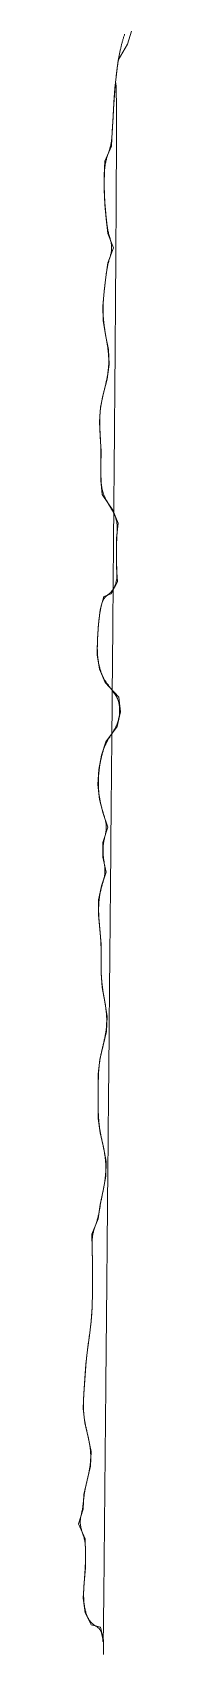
# Model space of a CAD drawing. Extents: x -2 to 147, y -16 to 271.
# Drawn here: x 31.616 to 31.698, y 211.637 to 214.099 of the extents above; entities that cross this region are included whole.
import ezdxf

# ---------------------------------------------------------------- set-up
doc = ezdxf.new("R2010")
doc.units = 0
doc.layers.add('Splines', color=1, linetype='CONTINUOUS', lineweight=15, true_color=0xff0000)
doc.layers.add('SubpixelContours', color=1, linetype='CONTINUOUS', lineweight=15, true_color=0xffffff)

msp = doc.modelspace()

# ---------------------------------------------------------------- linework, layer by layer
at = {"layer": 'Splines'}
msp.add_open_spline([(31.6545, 211.6366), (31.6545, 211.6586), (31.65, 211.6783), (31.636, 211.6819), (31.6268, 211.7001), (31.6238, 211.7222), (31.6251, 211.7456), (31.6271, 211.7683), (31.6275, 211.7905), (31.627, 211.8125), (31.6165, 211.8348), (31.6235, 211.8572), (31.6248, 211.8796), (31.6298, 211.9011), (31.6349, 211.9227), (31.6358, 211.9448), (31.6316, 211.9667), (31.6262, 211.9882), (31.6236, 212.0103), (31.6247, 212.033), (31.6265, 212.0554), (31.6279, 212.0775), (31.6301, 212.0993), (31.6333, 212.1208), (31.6361, 212.1425), (31.6376, 212.1644), (31.6379, 212.1866), (31.638, 212.2087), (31.638, 212.2307), (31.6375, 212.2527), (31.6368, 212.2746), (31.6466, 212.2978), (31.6497, 212.3196), (31.6543, 212.3409), (31.6583, 212.3627), (31.6586, 212.3851), (31.6548, 212.407), (31.6497, 212.4285), (31.6468, 212.4504), (31.6465, 212.4728), (31.6467, 212.4953), (31.6468, 212.5178), (31.6489, 212.5397), (31.654, 212.561), (31.6591, 212.5825), (31.6602, 212.6049), (31.657, 212.6272), (31.6528, 212.649), (31.651, 212.6708), (31.6512, 212.6929), (31.6511, 212.715), (31.6493, 212.7371), (31.6471, 212.7595), (31.6473, 212.782), (31.6518, 212.8035), (31.659, 212.8241), (31.6537, 212.8471), (31.6537, 212.8692), (31.6615, 212.8923), (31.6543, 212.9133), (31.6485, 212.9345), (31.6463, 212.9571), (31.6477, 212.9799), (31.6519, 213.0016), (31.6584, 213.0221), (31.6757, 213.0451), (31.6805, 213.0673), (31.6779, 213.0898), (31.6572, 213.1122), (31.6487, 213.1322), (31.645, 213.1542), (31.6454, 213.1775), (31.647, 213.2005), (31.6495, 213.2225), (31.655, 213.2427), (31.6662, 213.2467), (31.6761, 213.2648), (31.6746, 213.2873), (31.6746, 213.3093), (31.6746, 213.3313), (31.677, 213.3541), (31.6688, 213.3734), (31.6529, 213.3972), (31.6507, 213.4189), (31.6508, 213.4411), (31.651, 213.4633), (31.6498, 213.4854), (31.6486, 213.5077), (31.6499, 213.5299), (31.6545, 213.5513), (31.6602, 213.5726), (31.6634, 213.5948), (31.6621, 213.6176), (31.6579, 213.6398), (31.6544, 213.6615), (31.6538, 213.6835), (31.6555, 213.7054), (31.6583, 213.7271), (31.6611, 213.7491), (31.6701, 213.7716), (31.6615, 213.7938), (31.659, 213.8159), (31.6569, 213.8377), (31.6558, 213.8596), (31.6559, 213.8815), (31.657, 213.9033), (31.6667, 213.9263), (31.6681, 213.9483), (31.6693, 213.9702), (31.6706, 213.9922), (31.6722, 214.014), (31.6743, 214.0356), (31.6772, 214.0567)], degree=3, knots=[0, 0.008621, 0.017241, 0.025862, 0.034483, 0.043103, 0.051724, 0.060345, 0.068966, 0.077586, 0.086207, 0.094828, 0.103448, 0.112069, 0.12069, 0.12931, 0.137931, 0.146552, 0.155172, 0.163793, 0.172414, 0.181034, 0.189655, 0.198276, 0.206897, 0.215517, 0.224138, 0.232759, 0.241379, 0.25, 0.258621, 0.267241, 0.275862, 0.284483, 0.293103, 0.301724, 0.310345, 0.318966, 0.327586, 0.336207, 0.344828, 0.353448, 0.362069, 0.37069, 0.37931, 0.387931, 0.396552, 0.405172, 0.413793, 0.422414, 0.431034, 0.439655, 0.448276, 0.456897, 0.465517, 0.474138, 0.482759, 0.491379, 0.5, 0.508621, 0.517241, 0.525862, 0.534483, 0.543103, 0.551724, 0.560345, 0.568966, 0.577586, 0.586207, 0.594828, 0.603448, 0.612069, 0.62069, 0.62931, 0.637931, 0.646552, 0.655172, 0.663793, 0.672414, 0.681034, 0.689655, 0.698276, 0.706897, 0.715517, 0.724138, 0.732759, 0.741379, 0.75, 0.758621, 0.767241, 0.775862, 0.784483, 0.793103, 0.801724, 0.810345, 0.818966, 0.827586, 0.836207, 0.844828, 0.853448, 0.862069, 0.87069, 0.87931, 0.887931, 0.896552, 0.905172, 0.913793, 0.922414, 0.931034, 0.939655, 0.948276, 0.956897, 0.965517, 0.974138, 0.982759, 0.991379, 1], dxfattribs=at)
at = {"layer": 'SubpixelContours'}
for p, q in [((31.6772, 214.0567), (31.6912, 214.081)), ((31.6912, 214.081), (31.6976, 214.1009)), ((31.6743, 214.0356), (31.6772, 214.0567)), ((31.6722, 214.014), (31.6743, 214.0356)), ((31.6706, 213.9922), (31.6722, 214.014)), ((31.6693, 213.9702), (31.6706, 213.9922)), ((31.6681, 213.9483), (31.6693, 213.9702)), ((31.6667, 213.9263), (31.6681, 213.9483)), ((31.657, 213.9033), (31.6667, 213.9263)), ((31.6559, 213.8815), (31.657, 213.9033)), ((31.6558, 213.8596), (31.6559, 213.8815)), ((31.6569, 213.8377), (31.6558, 213.8596)), ((31.659, 213.8159), (31.6569, 213.8377)), ((31.6615, 213.7938), (31.659, 213.8159)), ((31.6701, 213.7716), (31.6615, 213.7938)), ((31.6611, 213.7491), (31.6701, 213.7716)), ((31.6583, 213.7271), (31.6611, 213.7491)), ((31.6555, 213.7054), (31.6583, 213.7271)), ((31.6538, 213.6835), (31.6555, 213.7054)), ((31.6544, 213.6615), (31.6538, 213.6835)), ((31.6579, 213.6398), (31.6544, 213.6615)), ((31.6621, 213.6176), (31.6579, 213.6398)), ((31.6634, 213.5948), (31.6621, 213.6176)), ((31.6602, 213.5726), (31.6634, 213.5948)), ((31.6545, 213.5513), (31.6602, 213.5726)), ((31.6499, 213.5299), (31.6545, 213.5513)), ((31.6486, 213.5077), (31.6499, 213.5299)), ((31.6498, 213.4854), (31.6486, 213.5077)), ((31.651, 213.4633), (31.6498, 213.4854)), ((31.6507, 213.4189), (31.6508, 213.4411)), ((31.6508, 213.4411), (31.651, 213.4633)), ((31.6529, 213.3972), (31.6507, 213.4189)), ((31.6688, 213.3734), (31.6529, 213.3972)), ((31.677, 213.3541), (31.6688, 213.3734)), ((31.6746, 213.3313), (31.677, 213.3541)), ((31.6746, 213.3093), (31.6746, 213.3313)), ((31.6746, 213.2873), (31.6746, 213.3093)), ((31.6761, 213.2648), (31.6746, 213.2873)), ((31.655, 213.2427), (31.6662, 213.2467)), ((31.6662, 213.2467), (31.6761, 213.2648)), ((31.647, 213.2005), (31.6495, 213.2225)), ((31.6495, 213.2225), (31.655, 213.2427)), ((31.6454, 213.1775), (31.647, 213.2005)), ((31.645, 213.1542), (31.6454, 213.1775)), ((31.6487, 213.1322), (31.645, 213.1542)), ((31.6572, 213.1122), (31.6487, 213.1322)), ((31.6779, 213.0898), (31.6572, 213.1122)), ((31.6805, 213.0673), (31.6779, 213.0898)), ((31.6757, 213.0451), (31.6805, 213.0673)), ((31.6519, 213.0016), (31.6584, 213.0221)), ((31.6584, 213.0221), (31.6757, 213.0451)), ((31.6477, 212.9799), (31.6519, 213.0016)), ((31.6463, 212.9571), (31.6477, 212.9799)), ((31.6485, 212.9345), (31.6463, 212.9571)), ((31.6543, 212.9133), (31.6485, 212.9345)), ((31.6615, 212.8923), (31.6543, 212.9133)), ((31.6537, 212.8692), (31.6615, 212.8923)), ((31.6537, 212.8471), (31.6537, 212.8692)), ((31.659, 212.8241), (31.6537, 212.8471)), ((31.6473, 212.782), (31.6518, 212.8035)), ((31.6518, 212.8035), (31.659, 212.8241)), ((31.6471, 212.7595), (31.6473, 212.782)), ((31.6493, 212.7371), (31.6471, 212.7595)), ((31.6511, 212.715), (31.6493, 212.7371)), ((31.6512, 212.6929), (31.6511, 212.715)), ((31.651, 212.6708), (31.6512, 212.6929)), ((31.6528, 212.649), (31.651, 212.6708)), ((31.657, 212.6272), (31.6528, 212.649)), ((31.6602, 212.6049), (31.657, 212.6272)), ((31.6591, 212.5825), (31.6602, 212.6049)), ((31.654, 212.561), (31.6591, 212.5825)), ((31.6489, 212.5397), (31.654, 212.561)), ((31.6468, 212.5178), (31.6489, 212.5397)), ((31.6467, 212.4953), (31.6468, 212.5178)), ((31.6465, 212.4728), (31.6467, 212.4953)), ((31.6468, 212.4504), (31.6465, 212.4728)), ((31.6497, 212.4285), (31.6468, 212.4504)), ((31.6548, 212.407), (31.6497, 212.4285)), ((31.6586, 212.3851), (31.6548, 212.407)), ((31.6583, 212.3627), (31.6586, 212.3851)), ((31.6543, 212.3409), (31.6583, 212.3627)), ((31.6497, 212.3196), (31.6543, 212.3409)), ((31.6466, 212.2978), (31.6497, 212.3196)), ((31.6368, 212.2746), (31.6466, 212.2978)), ((31.6375, 212.2527), (31.6368, 212.2746)), ((31.638, 212.2307), (31.6375, 212.2527)), ((31.638, 212.2087), (31.638, 212.2307)), ((31.6376, 212.1644), (31.6379, 212.1866)), ((31.6379, 212.1866), (31.638, 212.2087)), ((31.6361, 212.1425), (31.6376, 212.1644)), ((31.6333, 212.1208), (31.6361, 212.1425)), ((31.6301, 212.0993), (31.6333, 212.1208)), ((31.6279, 212.0775), (31.6301, 212.0993)), ((31.6265, 212.0554), (31.6279, 212.0775)), ((31.6247, 212.033), (31.6265, 212.0554)), ((31.6236, 212.0103), (31.6247, 212.033)), ((31.6262, 211.9882), (31.6236, 212.0103)), ((31.6316, 211.9667), (31.6262, 211.9882)), ((31.6358, 211.9448), (31.6316, 211.9667)), ((31.6349, 211.9227), (31.6358, 211.9448)), ((31.6298, 211.9011), (31.6349, 211.9227)), ((31.6248, 211.8796), (31.6298, 211.9011)), ((31.6235, 211.8572), (31.6248, 211.8796)), ((31.6165, 211.8348), (31.6235, 211.8572)), ((31.627, 211.8125), (31.6165, 211.8348)), ((31.6275, 211.7905), (31.627, 211.8125)), ((31.6251, 211.7456), (31.6271, 211.7683)), ((31.6271, 211.7683), (31.6275, 211.7905)), ((31.6238, 211.7222), (31.6251, 211.7456)), ((31.6268, 211.7001), (31.6238, 211.7222)), ((31.636, 211.6819), (31.6268, 211.7001)), ((31.65, 211.6783), (31.636, 211.6819)), ((31.6545, 211.6586), (31.65, 211.6783)), ((31.6545, 211.6366), (31.6545, 211.6586))]:
    msp.add_line(p, q, dxfattribs=at)

doc.saveas('drawing.dxf')
